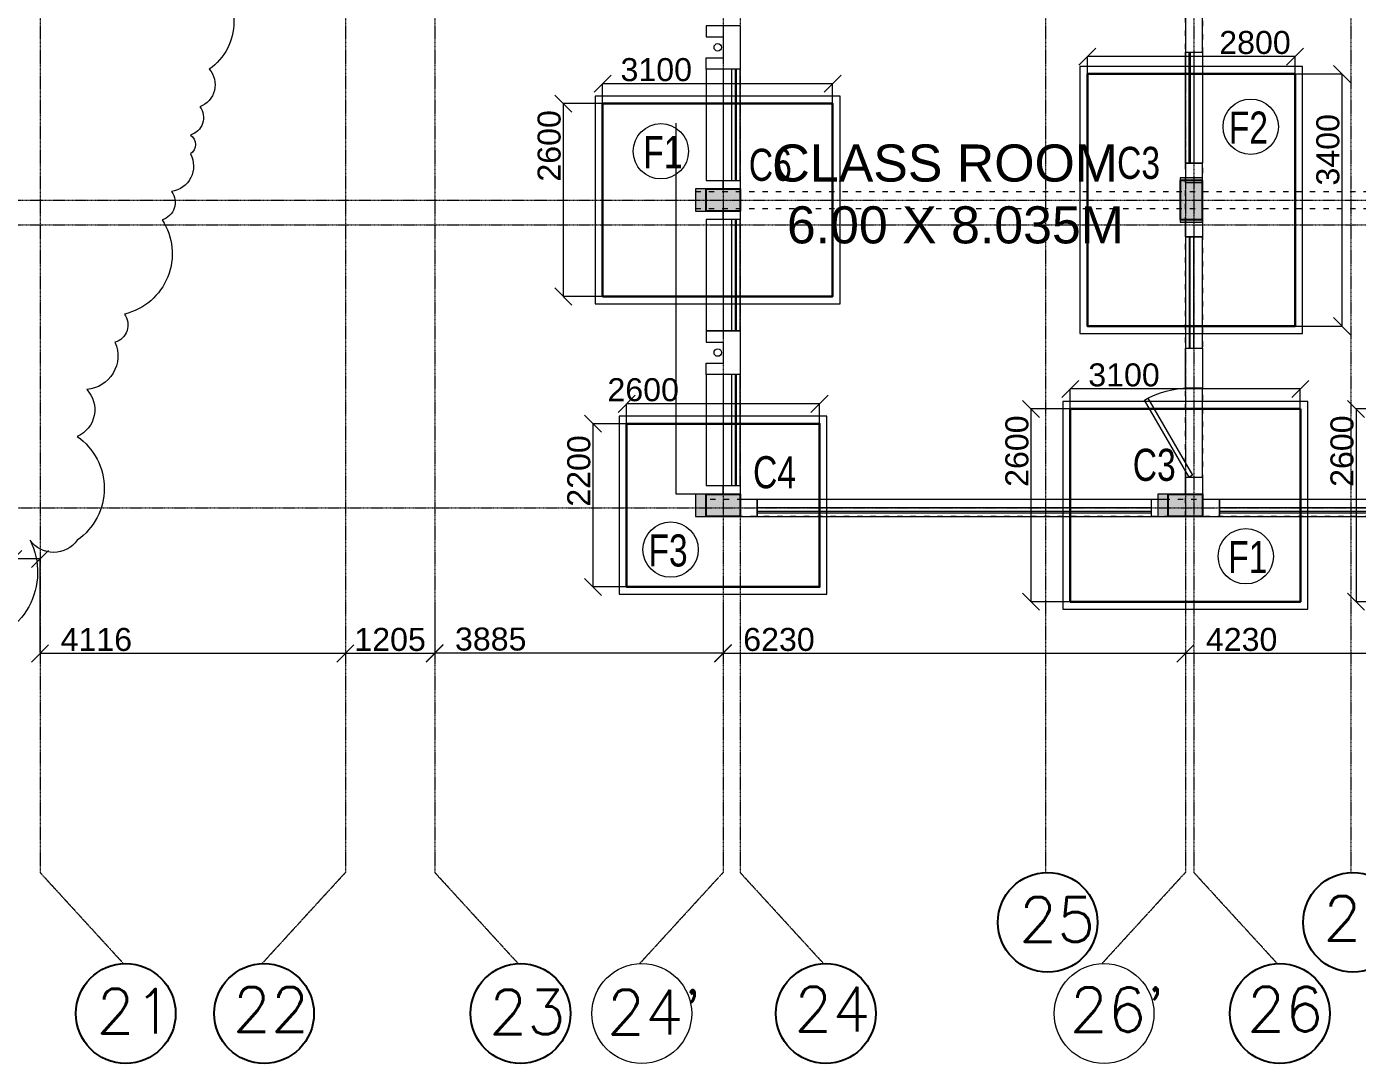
# Model space of a CAD drawing. Header units: inches. Extents: x 719368 to 6315912, y -2624014 to 446967.
# Drawn here: x 6002669 to 6020604, y -2157633 to -2143657 of the extents above; entities that cross this region are included whole.
import ezdxf
from ezdxf.lldxf.tags import DXFTag

# ---------------------------------------------------------------- set-up
doc = ezdxf.new("R2010")
doc.units = ezdxf.units.IN
doc.header["$LTSCALE"] = 20
doc.header["$MEASUREMENT"] = 0
doc.header["$PDMODE"] = 3
for name, pattern in [('ACAD_ISO03W100', [30, 12, -18]), ('CENTER', [2, 1.25, -0.25, 0.25, -0.25]), ('CENTER2', [1.125, 0.75, -0.125, 0.125, -0.125]), ('DASHED2', [0.375, 0.25, -0.125])]:
    doc.linetypes.add(name, pattern=pattern)
doc.layers.get('0').update_dxf_attribs({"color": 51, "lineweight": 30})
doc.layers.get('Defpoints').update_dxf_attribs({"lineweight": 25})
for name, color, linetype, lineweight in [('CLL LEV.', 252, 'Continuous', 18), ('COL HATCH', 254, 'Continuous', 5), ('COL.FILL', 6, 'Continuous', 20), ('COLUMN', 2, 'Continuous', 25), ('DIM', 7, 'Continuous', 13), ('DOOR', 43, 'Continuous', 13), ('FIXTURE', 15, 'DASHDOT', 9), ('FOOTING', 73, 'Continuous', 30), ('GRID', 202, 'CENTER', 5), ('HACHE', 6, 'Continuous', 9), ('HIDDEN', 181, 'ACAD_ISO03W100', 18), ('PROJ.', 30, 'DASHED2', 13), ('STAIR', 4, 'Continuous', 25), ('Text', 7, 'Continuous', 15), ('Ventilator', 6, 'DASHED', 20), ('WALL', 1, 'Continuous', 18), ('window', 71, 'Continuous', 18), ('Window-Wall', 7, 'Continuous', 20)]:
    doc.layers.add(name, color=color, linetype=linetype, lineweight=lineweight)
doc.layers.add('grid text', color=140, linetype='Continuous')
doc.styles.add('BOLD', font='arial.ttf')
doc.styles.add('DIM SUMBI', font='arial.ttf')
doc.styles.add('L120', font='simplex.shx', dxfattribs={"height": 1})
tags = doc.linetypes.add('DASHDOT', pattern=[1, 0.5, -0.25, 0, -0.25]).pattern_tags.tags
tags[10:11] = [DXFTag(74, 4), DXFTag(75, 0), DXFTag(340, '0'), DXFTag(46, 1.0), DXFTag(50, 0.0), DXFTag(44, 0.0), DXFTag(45, 0.0)]
tags[8:9] = [DXFTag(74, 4), DXFTag(75, 0), DXFTag(340, '0'), DXFTag(46, 1.0), DXFTag(50, 0.0), DXFTag(44, 0.0), DXFTag(45, 0.0)]
tags[6:7] = [DXFTag(74, 4), DXFTag(75, 0), DXFTag(340, '0'), DXFTag(46, 1.0), DXFTag(50, 0.0), DXFTag(44, 0.0), DXFTag(45, 0.0)]
tags[4:5] = [DXFTag(74, 4), DXFTag(75, 0), DXFTag(340, '0'), DXFTag(46, 1.0), DXFTag(50, 0.0), DXFTag(44, 0.0), DXFTag(45, 0.0)]
tags = doc.linetypes.add('DASHED', pattern=[0.75, 0.5, -0.25]).pattern_tags.tags
tags[6:7] = [DXFTag(74, 4), DXFTag(75, 0), DXFTag(340, '0'), DXFTag(46, 1.0), DXFTag(50, 0.0), DXFTag(44, 0.0), DXFTag(45, 0.0)]
tags[4:5] = [DXFTag(74, 4), DXFTag(75, 0), DXFTag(340, '0'), DXFTag(46, 1.0), DXFTag(50, 0.0), DXFTag(44, 0.0), DXFTag(45, 0.0)]
doc.dimstyles.new('PL1', dxfattribs={"dimtxt": 275, "dimasz": 230, "dimexe": 0.18, "dimexo": 12, "dimgap": 30, "dimtad": 1, "dimjust": 1, "dimdec": 0, "dimzin": 0, "dimdsep": 46, "dimtxsty": 'BOLD', "dimblk": 'OBLIQUE', "dimcen": 0.09, "dimclrd": 256, "dimclre": 256, "dimadec": 0, "dimazin": 0, "dimtfac": 1, "dimtdec": 0, "dimtofl": 0, "dimtmove": 0, "dimatfit": 3, "dimfxl": 0.18, "dimtolj": 1, "dimtzin": 0, "dimlwd": -1, "dimlwe": -1, "dimarcsym": 0})

# ---------------------------------------------------------------- blocks, each defined once
blk = doc.blocks.new('_Oblique')
at = {"layer": 'STAIR', "color": 0, "lineweight": -2}
blk.add_line((-0.5, -0.5), (0.5, 0.5), dxfattribs=at)
blk = doc.blocks.new('*D248')
at = {"layer": 'Defpoints', "color": 0, "transparency": 16777216}
for p in [(6002850, -2150833), (6002488, -2152108), (6002850, -2152108)]:
    blk.add_point(p, dxfattribs=at)
at = {"layer": 'DIM', "transparency": 16777216}
for p, q in [((6002488, -2150833), (6001516, -2150833)), ((6002488, -2152096), (6002488, -2150833)), ((6002850, -2150833), (6002488, -2150833)), ((6002850, -2152096), (6002850, -2150833))]:
    blk.add_line(p, q, dxfattribs=at)
at = {"layer": 'DIM', "transparency": 16777216, "xscale": 230, "yscale": 230, "zscale": 230, "rotation": 180}
blk.add_blockref('_Oblique', (6002488, -2150833), dxfattribs=at)
at = {"layer": 'DIM', "transparency": 16777216, "xscale": 230, "yscale": 230, "zscale": 230}
blk.add_blockref('_Oblique', (6002850, -2150833), dxfattribs=at)
at = {"layer": 'DIM', "color": 0, "transparency": 16777216, "insert": (6001887, -2150645), "char_height": 310, "attachment_point": 5, "style": 'BOLD'}
blk.add_mtext('\\A1;362', dxfattribs=at)
blk = doc.blocks.new('*D249')
at = {"layer": 'Defpoints', "color": 0, "transparency": 16777216}
for p in [(6002850, -2152108), (6006965, -2152108), (6006965, -2152108)]:
    blk.add_point(p, dxfattribs=at)
at = {"layer": 'DIM', "transparency": 16777216}
for p, q in [((6002850, -2152096), (6002850, -2152108)), ((6006965, -2152108), (6002850, -2152108)), ((6006965, -2152096), (6006965, -2152108))]:
    blk.add_line(p, q, dxfattribs=at)
at = {"layer": 'DIM', "transparency": 16777216, "xscale": 230, "yscale": 230, "zscale": 230, "rotation": 180}
blk.add_blockref('_Oblique', (6002850, -2152108), dxfattribs=at)
at = {"layer": 'DIM', "transparency": 16777216, "xscale": 230, "yscale": 230, "zscale": 230}
blk.add_blockref('_Oblique', (6006965, -2152108), dxfattribs=at)
at = {"layer": 'DIM', "color": 0, "transparency": 16777216, "insert": (6003609, -2151920), "char_height": 310, "attachment_point": 5, "style": 'BOLD'}
blk.add_mtext('\\A1;4116', dxfattribs=at)
blk = doc.blocks.new('*D250')
at = {"layer": 'Defpoints', "color": 0, "transparency": 16777216}
for p in [(6012055, -2152108), (6018285, -2152108), (6018285, -2152108)]:
    blk.add_point(p, dxfattribs=at)
at = {"layer": 'DIM', "transparency": 16777216}
for p, q in [((6012055, -2152096), (6012055, -2152108)), ((6018285, -2152108), (6012055, -2152108)), ((6018285, -2152096), (6018285, -2152108))]:
    blk.add_line(p, q, dxfattribs=at)
at = {"layer": 'DIM', "transparency": 16777216, "xscale": 230, "yscale": 230, "zscale": 230, "rotation": 180}
blk.add_blockref('_Oblique', (6012055, -2152108), dxfattribs=at)
at = {"layer": 'DIM', "transparency": 16777216, "xscale": 230, "yscale": 230, "zscale": 230}
blk.add_blockref('_Oblique', (6018285, -2152108), dxfattribs=at)
at = {"layer": 'DIM', "color": 0, "transparency": 16777216, "insert": (6012809, -2151920), "char_height": 310, "attachment_point": 5, "style": 'BOLD'}
blk.add_mtext('\\A1;6230', dxfattribs=at)
blk = doc.blocks.new('*D251')
at = {"layer": 'Defpoints', "color": 0, "transparency": 16777216}
for p in [(6018285, -2152108), (6022515, -2152108), (6022515, -2152108)]:
    blk.add_point(p, dxfattribs=at)
at = {"layer": 'DIM', "transparency": 16777216}
for p, q in [((6018285, -2152096), (6018285, -2152108)), ((6022515, -2152108), (6018285, -2152108)), ((6022515, -2152096), (6022515, -2152108))]:
    blk.add_line(p, q, dxfattribs=at)
at = {"layer": 'DIM', "transparency": 16777216, "xscale": 230, "yscale": 230, "zscale": 230, "rotation": 180}
blk.add_blockref('_Oblique', (6018285, -2152108), dxfattribs=at)
at = {"layer": 'DIM', "transparency": 16777216, "xscale": 230, "yscale": 230, "zscale": 230}
blk.add_blockref('_Oblique', (6022515, -2152108), dxfattribs=at)
at = {"layer": 'DIM', "color": 0, "transparency": 16777216, "insert": (6019044, -2151920), "char_height": 310, "attachment_point": 5, "style": 'BOLD'}
blk.add_mtext('\\A1;4230', dxfattribs=at)
blk = doc.blocks.new('*D374')
at = {"layer": 'Defpoints', "color": 0, "transparency": 16777216}
for p in [(6010755, -2149010), (6010301, -2151210), (6010755, -2151210)]:
    blk.add_point(p, dxfattribs=at)
at = {"layer": 'DIM', "transparency": 16777216}
for p, q in [((6010743, -2149010), (6010301, -2149010)), ((6010301, -2149010), (6010301, -2151210)), ((6010743, -2151210), (6010301, -2151210))]:
    blk.add_line(p, q, dxfattribs=at)
at = {"layer": 'DIM', "transparency": 16777216, "xscale": 230, "yscale": 230, "zscale": 230}
for p, rotation in [((6010301, -2149010), 90), ((6010301, -2151210), 270)]:
    blk.add_blockref('_Oblique', p, dxfattribs=dict(at, rotation=rotation))
at = {"layer": 'DIM', "color": 0, "transparency": 16777216, "insert": (6010113, -2149647), "char_height": 310, "attachment_point": 5, "rotation": 90, "style": 'BOLD'}
blk.add_mtext('\\A1;2200', dxfattribs=at)
blk = doc.blocks.new('*D375')
at = {"layer": 'Defpoints', "color": 0, "transparency": 16777216}
for p in [(6010755, -2148742), (6010755, -2149248), (6013355, -2149256)]:
    blk.add_point(p, dxfattribs=at)
at = {"layer": 'DIM', "transparency": 16777216}
for p, q in [((6010755, -2149236), (6010755, -2148742)), ((6013355, -2148742), (6010755, -2148742)), ((6013355, -2149244), (6013355, -2148742))]:
    blk.add_line(p, q, dxfattribs=at)
at = {"layer": 'DIM', "transparency": 16777216, "xscale": 230, "yscale": 230, "zscale": 230, "rotation": 180}
blk.add_blockref('_Oblique', (6010755, -2148742), dxfattribs=at)
at = {"layer": 'DIM', "transparency": 16777216, "xscale": 230, "yscale": 230, "zscale": 230}
blk.add_blockref('_Oblique', (6013355, -2148742), dxfattribs=at)
at = {"layer": 'DIM', "color": 0, "transparency": 16777216, "insert": (6010979, -2148554), "char_height": 310, "attachment_point": 5, "style": 'BOLD'}
blk.add_mtext('\\A1;2600', dxfattribs=at)
blk = doc.blocks.new('*D376')
at = {"layer": 'Defpoints', "color": 0, "transparency": 16777216}
for p in [(6016735, -2148810), (6016205, -2151410), (6016735, -2151410)]:
    blk.add_point(p, dxfattribs=at)
at = {"layer": 'DIM', "transparency": 16777216}
for p, q in [((6016723, -2148810), (6016205, -2148810)), ((6016205, -2148810), (6016205, -2151410)), ((6016723, -2151410), (6016205, -2151410))]:
    blk.add_line(p, q, dxfattribs=at)
at = {"layer": 'DIM', "transparency": 16777216, "xscale": 230, "yscale": 230, "zscale": 230}
for p, rotation in [((6016205, -2148810), 90), ((6016205, -2151410), 270)]:
    blk.add_blockref('_Oblique', p, dxfattribs=dict(at, rotation=rotation))
at = {"layer": 'DIM', "color": 0, "transparency": 16777216, "insert": (6016017, -2149380), "char_height": 310, "attachment_point": 5, "rotation": 90, "style": 'BOLD'}
blk.add_mtext('\\A1;2600', dxfattribs=at)
blk = doc.blocks.new('*D377')
at = {"layer": 'Defpoints', "color": 0, "transparency": 16777216}
for p in [(6016735, -2148542), (6016735, -2149048), (6019835, -2149056)]:
    blk.add_point(p, dxfattribs=at)
at = {"layer": 'DIM', "transparency": 16777216}
for p, q in [((6016735, -2149036), (6016735, -2148542)), ((6019835, -2148542), (6016735, -2148542)), ((6019835, -2149044), (6019835, -2148542))]:
    blk.add_line(p, q, dxfattribs=at)
at = {"layer": 'DIM', "transparency": 16777216, "xscale": 230, "yscale": 230, "zscale": 230, "rotation": 180}
blk.add_blockref('_Oblique', (6016735, -2148542), dxfattribs=at)
at = {"layer": 'DIM', "transparency": 16777216, "xscale": 230, "yscale": 230, "zscale": 230}
blk.add_blockref('_Oblique', (6019835, -2148542), dxfattribs=at)
at = {"layer": 'DIM', "color": 0, "transparency": 16777216, "insert": (6017459, -2148354), "char_height": 310, "attachment_point": 5, "style": 'BOLD'}
blk.add_mtext('\\A1;3100', dxfattribs=at)
blk = doc.blocks.new('*D378')
at = {"layer": 'Defpoints', "color": 0, "transparency": 16777216}
for p in [(6021117, -2148810), (6020587, -2151410), (6021117, -2151410)]:
    blk.add_point(p, dxfattribs=at)
at = {"layer": 'DIM', "transparency": 16777216}
for p, q in [((6021105, -2148810), (6020586, -2148810)), ((6020587, -2148810), (6020587, -2151410)), ((6021105, -2151410), (6020586, -2151410))]:
    blk.add_line(p, q, dxfattribs=at)
at = {"layer": 'DIM', "transparency": 16777216, "xscale": 230, "yscale": 230, "zscale": 230}
for p, rotation in [((6020587, -2148810), 90), ((6020587, -2151410), 270)]:
    blk.add_blockref('_Oblique', p, dxfattribs=dict(at, rotation=rotation))
at = {"layer": 'DIM', "color": 0, "transparency": 16777216, "insert": (6020398, -2149380), "char_height": 310, "attachment_point": 5, "rotation": 90, "style": 'BOLD'}
blk.add_mtext('\\A1;2600', dxfattribs=at)
blk = doc.blocks.new('*D382')
at = {"layer": 'Defpoints', "color": 0, "transparency": 16777216}
for p in [(6010432, -2144695), (6009901, -2147295), (6010432, -2147295)]:
    blk.add_point(p, dxfattribs=at)
at = {"layer": 'DIM', "transparency": 16777216}
for p, q in [((6010420, -2144695), (6009901, -2144695)), ((6009901, -2144695), (6009901, -2147295)), ((6010420, -2147295), (6009901, -2147295))]:
    blk.add_line(p, q, dxfattribs=at)
at = {"layer": 'DIM', "transparency": 16777216, "xscale": 230, "yscale": 230, "zscale": 230}
for p, rotation in [((6009901, -2144695), 90), ((6009901, -2147295), 270)]:
    blk.add_blockref('_Oblique', p, dxfattribs=dict(at, rotation=rotation))
at = {"layer": 'DIM', "color": 0, "transparency": 16777216, "insert": (6009713, -2145265), "char_height": 310, "attachment_point": 5, "rotation": 90, "style": 'BOLD'}
blk.add_mtext('\\A1;2600', dxfattribs=at)
blk = doc.blocks.new('*D383')
at = {"layer": 'Defpoints', "color": 0, "transparency": 16777216}
for p in [(6010432, -2144427), (6010432, -2144933), (6013532, -2144941)]:
    blk.add_point(p, dxfattribs=at)
at = {"layer": 'DIM', "transparency": 16777216}
for p, q in [((6010432, -2144921), (6010432, -2144427)), ((6013532, -2144427), (6010432, -2144427)), ((6013532, -2144929), (6013532, -2144427))]:
    blk.add_line(p, q, dxfattribs=at)
at = {"layer": 'DIM', "transparency": 16777216, "xscale": 230, "yscale": 230, "zscale": 230, "rotation": 180}
blk.add_blockref('_Oblique', (6010432, -2144427), dxfattribs=at)
at = {"layer": 'DIM', "transparency": 16777216, "xscale": 230, "yscale": 230, "zscale": 230}
blk.add_blockref('_Oblique', (6013532, -2144427), dxfattribs=at)
at = {"layer": 'DIM', "color": 0, "transparency": 16777216, "insert": (6011155, -2144239), "char_height": 310, "attachment_point": 5, "style": 'BOLD'}
blk.add_mtext('\\A1;3100', dxfattribs=at)
blk = doc.blocks.new('*D384')
at = {"layer": 'Defpoints', "color": 0, "transparency": 16777216}
for p in [(6016965, -2144061), (6016965, -2144295), (6019765, -2144295)]:
    blk.add_point(p, dxfattribs=at)
at = {"layer": 'DIM', "transparency": 16777216}
for p, q in [((6016965, -2144283), (6016965, -2144061)), ((6019765, -2144061), (6016965, -2144061)), ((6019765, -2144283), (6019765, -2144061))]:
    blk.add_line(p, q, dxfattribs=at)
at = {"layer": 'DIM', "transparency": 16777216, "xscale": 230, "yscale": 230, "zscale": 230, "rotation": 180}
blk.add_blockref('_Oblique', (6016965, -2144061), dxfattribs=at)
at = {"layer": 'DIM', "transparency": 16777216, "xscale": 230, "yscale": 230, "zscale": 230}
blk.add_blockref('_Oblique', (6019765, -2144061), dxfattribs=at)
at = {"layer": 'DIM', "color": 0, "transparency": 16777216, "insert": (6019224, -2143873), "char_height": 310, "attachment_point": 5, "style": 'BOLD'}
blk.add_mtext('\\A1;2800', dxfattribs=at)
blk = doc.blocks.new('*D385')
at = {"layer": 'Defpoints', "color": 0, "transparency": 16777216}
for p in [(6019527, -2144295), (6020397, -2144295), (6019519, -2147695)]:
    blk.add_point(p, dxfattribs=at)
at = {"layer": 'DIM', "transparency": 16777216}
for p, q in [((6019539, -2144295), (6020397, -2144295)), ((6020397, -2147695), (6020397, -2144295)), ((6019531, -2147695), (6020397, -2147695))]:
    blk.add_line(p, q, dxfattribs=at)
at = {"layer": 'DIM', "transparency": 16777216, "xscale": 230, "yscale": 230, "zscale": 230}
for p, rotation in [((6020397, -2144295), 90), ((6020397, -2147695), 270)]:
    blk.add_blockref('_Oblique', p, dxfattribs=dict(at, rotation=rotation))
at = {"layer": 'DIM', "color": 0, "transparency": 16777216, "insert": (6020208, -2145318), "char_height": 310, "attachment_point": 5, "rotation": 90, "style": 'BOLD'}
blk.add_mtext('\\A1;3400', dxfattribs=at)
blk = doc.blocks.new('*D406')
at = {"layer": 'Defpoints', "color": 0, "transparency": 16777216}
for p in [(6006965, -2152108), (6008170, -2152108), (6008170, -2152108)]:
    blk.add_point(p, dxfattribs=at)
at = {"layer": 'DIM', "transparency": 16777216}
for p, q in [((6006965, -2152096), (6006965, -2152108)), ((6008170, -2152108), (6006965, -2152108)), ((6008170, -2152096), (6008170, -2152108))]:
    blk.add_line(p, q, dxfattribs=at)
at = {"layer": 'DIM', "transparency": 16777216, "xscale": 230, "yscale": 230, "zscale": 230, "rotation": 180}
blk.add_blockref('_Oblique', (6006965, -2152108), dxfattribs=at)
at = {"layer": 'DIM', "transparency": 16777216, "xscale": 230, "yscale": 230, "zscale": 230}
blk.add_blockref('_Oblique', (6008170, -2152108), dxfattribs=at)
at = {"layer": 'DIM', "color": 0, "transparency": 16777216, "insert": (6007568, -2151920), "char_height": 310, "attachment_point": 5, "style": 'BOLD'}
blk.add_mtext('\\A1;1205', dxfattribs=at)
blk = doc.blocks.new('*D407')
at = {"layer": 'Defpoints', "color": 0, "transparency": 16777216}
for p in [(6008170, -2151512), (6012055, -2151512), (6012055, -2152103)]:
    blk.add_point(p, dxfattribs=at)
at = {"layer": 'DIM', "transparency": 16777216}
for p, q in [((6008170, -2151524), (6008170, -2152104)), ((6012055, -2151524), (6012055, -2152104)), ((6012055, -2152103), (6008170, -2152103))]:
    blk.add_line(p, q, dxfattribs=at)
at = {"layer": 'DIM', "transparency": 16777216, "xscale": 230, "yscale": 230, "zscale": 230, "rotation": 180}
blk.add_blockref('_Oblique', (6008170, -2152103), dxfattribs=at)
at = {"layer": 'DIM', "transparency": 16777216, "xscale": 230, "yscale": 230, "zscale": 230}
blk.add_blockref('_Oblique', (6012055, -2152103), dxfattribs=at)
at = {"layer": 'DIM', "color": 0, "transparency": 16777216, "insert": (6008924, -2151915), "char_height": 310, "attachment_point": 5, "style": 'BOLD'}
blk.add_mtext('\\A1;3885', dxfattribs=at)
blk = doc.blocks.new('VENTILATOR')
at = {"layer": 'Ventilator', "ltscale": 0.02}
for p, q in [((-0.18, -1.5), (-0.18, 0)), ((-0.165, 0), (-0.165, -1.5))]:
    blk.add_line(p, q, dxfattribs=at)
at = {"layer": 'Window-Wall'}
for p, q in [((-0.23, 0), (0, 0)), ((-0.23, -1.5), (-0.23, 0)), ((-0.115, 0), (-0.115, -1.5)), ((0, 0), (0, -1.5)), ((-0.23, -1.5), (0, -1.5))]:
    blk.add_line(p, q, dxfattribs=at)
blk = doc.blocks.new('New Shaft')
at = {"layer": 'FIXTURE'}
blk.add_circle((0.327, -0.302), 0.05, dxfattribs=at)
at = {"layer": 'WALL'}
for p, q in [((0.035, 0), (0.62, 0)), ((0.035, 0), (0.035, -0.46)), ((0.62, 0), (0.62, -0.46)), ((0.185, -0.46), (0.185, -0.23)), ((0.185, -0.23), (0.47, -0.23)), ((0.47, -0.46), (0.47, -0.23)), ((0.035, -0.46), (0.185, -0.46)), ((0.62, -0.46), (0.47, -0.46))]:
    blk.add_line(p, q, dxfattribs=at)
blk = doc.blocks.new('1.5 M Window')
at = {"layer": 'CLL LEV.'}
for p, q in [((-0.23, 0), (-0.46, 0)), ((-0.46, 0), (-0.46, -1.5)), ((-0.46, -1.5), (-0.23, -1.5))]:
    blk.add_line(p, q, dxfattribs=at)
at = {"layer": 'window'}
for p, q in [((-0.065, 0), (-0.065, -1.5)), ((-0.05, -1.5), (-0.05, 0))]:
    blk.add_line(p, q, dxfattribs=at)
at = {"layer": 'Window-Wall'}
for p, q in [((0, 0), (-0.23, 0)), ((-0.23, 0), (-0.23, -1.5)), ((-0.115, 0), (-0.115, -1.5)), ((0, -1.5), (0, 0)), ((-0.23, -1.5), (0, -1.5))]:
    blk.add_line(p, q, dxfattribs=at)
blk = doc.blocks.new('*U81')
for p, q in [((0, 0), (0, 6)), ((40, 0), (40, 6))]:
    blk.add_line(p, q)
blk.add_lwpolyline([(0, 0), (34.64, -20), (35.52, -18.48), (0.88, 1.52)], close=True)
blk.add_arc((0, 0), 40, 330, 360)
blk = doc.blocks.new('New Doors')
at = {"layer": 'DOOR'}
blk.add_line((0, 0.18), (1.199, 0.18), dxfattribs=at)
at = {"layer": 'DOOR', "xscale": 0.0299845412869386, "yscale": 0.0299845412869386, "zscale": 0.0299845412869386}
blk.add_blockref('*U81', (0, 0), dxfattribs=at)
blk = doc.blocks.new('A$C0E890EBD')
at = {"layer": 'COL HATCH'}
h = blk.add_hatch(color=3, dxfattribs=at)
h.dxf.hatch_style = 1
h.paths.add_polyline_path([(87.3984, -3.7), (87.0984, -3.7), (87.0984, -4.23), (87.3984, -4.23)])
at = {"layer": 'COL HATCH', "linetype": 'CENTER2'}
h = blk.add_hatch(color=3, dxfattribs=at)
h.dxf.hatch_style = 1
h.paths.add_polyline_path([(81.1684, -3.815), (81.1684, -4.115), (80.7084, -4.115), (80.7084, -3.815)])
h = blk.add_hatch(color=3, dxfattribs=at)
h.dxf.hatch_style = 1
h.paths.add_polyline_path([(81.1684, -7.93), (81.1684, -8.23), (80.7084, -8.23), (80.7084, -7.93)])
h = blk.add_hatch(color=3, dxfattribs=at)
h.dxf.hatch_style = 1
h.paths.add_polyline_path([(87.3984, -7.93), (87.3984, -8.23), (86.9384, -8.23), (86.9384, -7.93)])
at = {"layer": 'COLUMN', "color": 3}
for p, q in [((87.0984, -3.7), (87.0984, -4.23)), ((87.3984, -3.7), (87.0984, -3.7)), ((87.3984, -4.23), (87.3984, -3.7)), ((87.0984, -4.23), (87.3984, -4.23))]:
    blk.add_line(p, q, dxfattribs=at)
at = {"layer": 'COLUMN', "color": 3, "linetype": 'CENTER2'}
for points in [[(81.1684, -3.815), (81.1684, -4.115), (80.7084, -4.115), (80.7084, -3.815), (81.1684, -3.815)], [(81.1684, -7.93), (81.1684, -8.23), (80.7084, -8.23), (80.7084, -7.93), (81.1684, -7.93)], [(87.3984, -7.93), (87.3984, -8.23), (86.9384, -8.23), (86.9384, -7.93), (87.3984, -7.93)]]:
    blk.add_lwpolyline(points, dxfattribs=at)
at = {"layer": 'PROJ.'}
for p, q in [((80.3084, -7.93), (80.3084, 6.03)), ((80.9384, -7.93), (80.3084, -7.93))]:
    blk.add_line(p, q, dxfattribs=at)
at = {"layer": 'WALL'}
blk.add_line((87.3984, -3.735), (87.1684, -3.735), dxfattribs=at)
for points in [[(87.3986, -1.4294), (87.1684, -1.4294), (87.1684, -1.97), (87.3986, -1.97)], [(87.3986, -6.5006), (87.1684, -6.5006), (87.1684, -5.96), (87.3986, -5.96)]]:
    blk.add_lwpolyline(points, close=True, dxfattribs=at)
for points in [[(87.3984, -3.47), (87.1684, -3.47), (87.1684, -3.7), (87.3984, -3.7), (87.3984, -3.47)], [(80.9384, -3.7), (81.1684, -3.7), (81.1684, -3.815), (80.9384, -3.815), (80.9384, -3.7)], [(80.9384, -4.115), (81.1684, -4.115), (81.1684, -4.23), (80.9384, -4.23), (80.9384, -4.115)], [(87.3984, -4.46), (87.1684, -4.46), (87.1684, -4.23), (87.3984, -4.23), (87.3984, -4.46)], [(87.3984, -7.93), (87.1684, -7.93), (87.1684, -7.7), (87.3984, -7.7), (87.3984, -7.93)], [(80.9384, -7.815), (81.1684, -7.815), (81.1684, -7.93), (80.9384, -7.93), (80.9384, -7.815)], [(80.9384, -7.815), (81.1684, -7.815), (81.1684, -7.93), (80.9384, -7.93), (80.9384, -7.815)], [(81.1684, -8.23), (81.3984, -8.23), (81.3984, -8), (81.1684, -8), (81.1684, -8.23)], [(86.7084, -8.23), (86.9384, -8.23), (86.9384, -8), (86.7084, -8), (86.7084, -8.23)], [(87.3984, -8.23), (87.6284, -8.23), (87.6284, -8), (87.3984, -8), (87.3984, -8.23)]]:
    blk.add_lwpolyline(points, dxfattribs=at)
at = {"layer": 'window'}
for p, q in [((86.7084, -8.165), (81.3984, -8.165)), ((81.3984, -8.18), (86.7084, -8.18)), ((90.9384, -8.165), (87.6284, -8.165)), ((87.6284, -8.18), (90.9384, -8.18))]:
    blk.add_line(p, q, dxfattribs=at)
at = {"layer": 'Window-Wall'}
for p, q in [((86.7084, -8), (81.3984, -8)), ((81.3984, -8), (81.3984, -8.23)), ((90.9384, -8), (87.6284, -8)), ((87.6284, -8), (87.6284, -8.23)), ((86.7084, -8.115), (81.3984, -8.115)), ((81.3984, -8.23), (86.7084, -8.23)), ((90.9384, -8.115), (87.6284, -8.115)), ((87.6284, -8.23), (90.9384, -8.23))]:
    blk.add_line(p, q, dxfattribs=at)
at = {"layer": 'WALL', "rotation": 270}
for p in [(81.1684, -1.58), (81.1684, -5.695)]:
    blk.add_blockref('New Shaft', p, dxfattribs=at)
at = {"layer": 'WALL'}
blk.add_blockref('VENTILATOR', (87.3984, -1.97), dxfattribs=at)
at = {"layer": 'WALL', "xscale": -1}
for name, p, rotation in [('VENTILATOR', (87.3984, -5.96), 180), ('New Doors', (87.2187, -7.7), 270)]:
    blk.add_blockref(name, p, dxfattribs=dict(at, rotation=rotation))
at = {"layer": 'Window-Wall'}
for p in [(81.1684, -2.2), (81.1684, -4.23), (81.1684, -6.315)]:
    blk.add_blockref('1.5 M Window', p, dxfattribs=at)
at = {"layer": 'Text', "lineweight": 30, "insert": (81.6041, -3.2165), "char_height": 0.5, "width": 9.930816, "attachment_point": 1, "style": 'L120'}
blk.add_mtext('{\\fArial|b0|i0|c0|p34;CLASS ROOM\\P 6.00 X 8.035M}', dxfattribs=at)

msp = doc.modelspace()

# ---------------------------------------------------------------- hatches: boundary and pattern name
at = {"layer": 'COL.FILL'}
for points in [[(6018216.0129, -2146294.5333), (6018516.0129, -2146294.5333), (6018516.0129, -2145694.5333), (6018216.0129, -2145694.5333)], [(6012285.4819, -2145844.5333), (6012285.4819, -2146144.5333), (6011685.4819, -2146144.5333), (6011685.4819, -2145844.5333)], [(6012285.4819, -2149959.5333), (6012285.4819, -2150259.5333), (6011685.4819, -2150259.5333), (6011685.4819, -2149959.5333)], [(6018515.4834, -2149959.5333), (6018515.4834, -2150259.5333), (6017915.4834, -2150259.5333), (6017915.4834, -2149959.5333)]]:
    msp.add_hatch(color=256, dxfattribs=at).paths.add_polyline_path(points)

# ---------------------------------------------------------------- linework, layer by layer
for points in [[(6018516.0129, -2145694.5333), (6018216.0129, -2145694.5333), (6018216.0129, -2146294.5333), (6018516.0129, -2146294.5333)], [(6012285.4819, -2146144.5333), (6012285.4819, -2145844.5333), (6011685.4819, -2145844.5333), (6011685.4819, -2146144.5333)], [(6012285.4819, -2150259.5333), (6012285.4819, -2149959.5333), (6011685.4819, -2149959.5333), (6011685.4819, -2150259.5333)], [(6018515.4834, -2150259.5333), (6018515.4834, -2149959.5333), (6017915.4834, -2149959.5333), (6017915.4834, -2150259.5333)]]:
    msp.add_lwpolyline(points, close=True, dxfattribs=at)
at = {"layer": 'DIM'}
msp.add_lwpolyline([(6005131.6059, -2142959.9259, -0.52056705), (6005131.6059, -2144229.9694, -0.52056705), (6005004.461, -2144737.9791, -0.52056705), (6004877.3161, -2145118.9961, -0.52056705), (6004877.3161, -2145373.0009, -0.52056705), (6004623.0429, -2145881.0171, -0.52056705), (6004495.898, -2146262.0275, -0.52056705), (6003987.3351, -2147532.0711, -0.52056705), (6003860.1902, -2147913.0816, -0.52056705), (6003478.7554, -2148548.0969, -0.52056705), (6003351.6272, -2149183.1187, -0.52056705), (6003351.6272, -2150580.1615, -0.52056705), (6002715.9194, -2150580.1615, -0.52056705), (6001953.0666, -2151977.2042, -0.52056705)], format="xyb", dxfattribs=at)
at = {"layer": 'FOOTING'}
for points in [[(6019765.4834, -2144294.5333), (6016965.4834, -2144294.5333), (6016965.4834, -2147694.5333), (6019765.4834, -2147694.5333)], [(6010431.6728, -2144694.5333), (6010431.6728, -2147294.5333), (6013531.6728, -2147294.5333), (6013531.6728, -2144694.5333)], [(6016735.4834, -2148809.5333), (6016735.4834, -2151409.5333), (6019835.4834, -2151409.5333), (6019835.4834, -2148809.5333)], [(6010755.4822, -2149009.5333), (6010755.4822, -2151209.5333), (6013355.4822, -2151209.5333), (6013355.4822, -2149009.5333)]]:
    msp.add_lwpolyline(points, close=True, dxfattribs=at)
at = {"layer": 'GRID', "ltscale": 0.05}
for p, q in [((6002850.4819, -2115272.6697), (6002850.4819, -2155060.0232)), ((6006965.4819, -2115272.6697), (6006965.4819, -2155060.0232)), ((6008170.4819, -2115272.6697), (6008170.4819, -2155060.0232)), ((6012285.4818, -2115272.6697), (6012285.4818, -2155060.0232)), ((6016400.4818, -2115272.6697), (6016400.4818, -2155060.0232)), ((6018400.4834, -2115272.6697), (6018400.4834, -2155060.0232)), ((6020515.4818, -2115272.6697), (6020515.4818, -2155060.0232)), ((5925637.0672, -2146329.5333), (6041274.9246, -2146329.5333)), ((5926274.7986, -2150144.5344), (6041274.9246, -2150144.5344)), ((6002850.4819, -2155060.0232), (6003975.4781, -2156288.96)), ((6006965.4819, -2155060.0232), (6005840.4857, -2156288.96)), ((6008170.4819, -2155060.0232), (6009295.4781, -2156288.96)), ((6012285.4818, -2155060.0232), (6013410.478, -2156288.96)), ((6018400.4834, -2155060.0232), (6019525.4796, -2156288.96))]:
    msp.add_line(p, q, dxfattribs=at)
at = {"layer": 'GRID', "color": 190, "ltscale": 0.05}
for p, q in [((6012055.4834, -2115272.6697), (6012055.4834, -2155060.0232)), ((6018285.4834, -2115272.6697), (6018285.4834, -2155060.0232)), ((5925637.0672, -2145994.5344), (6041274.9246, -2145994.5344)), ((6012055.4834, -2155060.0232), (6010930.4872, -2156288.96)), ((6018285.4834, -2155060.0232), (6017160.4872, -2156288.96))]:
    msp.add_line(p, q, dxfattribs=at)
at = {"layer": 'GRID', "color": 190, "linetype": 'Continuous', "ltscale": 0.05}
for centre in [(6010959.9471, -2156960.6442), (6017189.9471, -2156960.6442)]:
    msp.add_circle(centre, 672.3299, dxfattribs=at)
at = {"layer": 'grid text'}
for centre in [(6016429.9417, -2155731.7074), (6020544.9417, -2155731.7074), (6004004.938, -2156960.6442), (6005869.9456, -2156960.6442), (6009324.938, -2156960.6442), (6013439.9379, -2156960.6442), (6019558.9605, -2156960.6442)]:
    msp.add_circle(centre, 672.3299, dxfattribs=at)
at = {"layer": 'HACHE'}
for points in [[(6019865.4834, -2144194.5333), (6016865.4834, -2144194.5333), (6016865.4834, -2147794.5333), (6019865.4834, -2147794.5333)], [(6010331.6728, -2144594.5333), (6010331.6728, -2147394.5333), (6013631.6728, -2147394.5333), (6013631.6728, -2144594.5333)], [(6016635.4834, -2148709.5333), (6016635.4834, -2151509.5333), (6019935.4834, -2151509.5333), (6019935.4834, -2148709.5333)], [(6010655.4822, -2148909.5333), (6010655.4822, -2151309.5333), (6013455.4822, -2151309.5333), (6013455.4822, -2148909.5333)]]:
    msp.add_lwpolyline(points, close=True, dxfattribs=at)
at = {"layer": 'HIDDEN', "linetype": 'ACAD_ISO03W100', "ltscale": 0.3}
for p, q in [((6018285.4834, -2150259.5333), (6018285.4834, -2121769.2352)), ((6018285.4834, -2133499.5333), (6018285.4834, -2150259.5333)), ((6018515.4834, -2133499.5333), (6018515.4834, -2150259.5333)), ((6011685.4819, -2145879.5333), (6029115.4818, -2145879.5333)), ((6011685.4819, -2146109.5333), (6029115.4818, -2146109.5333)), ((6028515.4818, -2150029.5333), (6011825.4834, -2150029.5333)), ((6028515.4818, -2150259.5333), (6011825.4834, -2150259.5333))]:
    msp.add_line(p, q, dxfattribs=at)
at = {"layer": 'Text'}
for centre in [(6019166.6301, -2145006.7585), (6011216.9431, -2145337.9813), (6011348.8535, -2150707.1071), (6019099.9911, -2150796.6356)]:
    msp.add_circle(centre, 372.7728, dxfattribs=at)

# ---------------------------------------------------------------- block references
at = {"color": 0, "xscale": 1000, "yscale": 1000, "zscale": 1000}
msp.add_blockref('A$C0E890EBD', (5931117.1028, -2142029.5333), dxfattribs=at)

# ---------------------------------------------------------------- texts
at = {"layer": 'GRID', "color": 190, "ltscale": 0.05, "char_height": 600, "width": 804.951803, "attachment_point": 1, "style": 'L120'}
for s, insert in [("24'", (6010489.252, -2156642.0141)), ("26'", (6016727.9726, -2156607.8161))]:
    msp.add_mtext(s, dxfattribs=dict(at, insert=insert))
at = {"layer": 'grid text', "char_height": 600, "width": 804.951803, "attachment_point": 1, "style": 'L120'}
for s, insert in [('25', (6016044.0979, -2155392.4539)), ('27', (6020143.595, -2155376.7318)), ('21', (6003609.7064, -2156628.5816)), ('22', (6005446.9493, -2156606.0685)), ('23', (6008901.9417, -2156639.6746)), ('24', (6013013.2541, -2156602.0104)), ('26', (6019116.4988, -2156603.1896))]:
    msp.add_mtext(s, dxfattribs=dict(at, insert=insert))
at = {"layer": 'Text', "style": 'DIM SUMBI', "width": 0.75}
for s, p in [('F2', (6018870.7328, -2145234.3194)), ('F1', (6010980.3355, -2145565.5423)), ('C6', (6012402.0812, -2145736.0945)), ('C3', (6017365.818, -2145709.6464)), ('C4', (6012459.5412, -2149880.1935)), ('C3', (6017576.9357, -2149780.2623)), ('F3', (6011049.6377, -2150934.668)), ('F1', (6018863.3836, -2151024.1965))]:
    msp.add_text(s, height=432.432, dxfattribs=at).set_placement(p)

# ---------------------------------------------------------------- dimensions: what is measured, and where the dimension line sits
at = {"layer": 'DIM'}
for base, p1, p2, angle, picture, middle in [((6016965.4834, -2144061.4409), (6019765.4834, -2144294.5333), (6016965.4834, -2144294.5333), 180, '*D384', (6019223.6938, -2144061.4409)), ((6020396.8153, -2144294.5333), (6019519.4657, -2147694.5333), (6019527.2779, -2144294.5333), 270, '*D385', (6020396.8153, -2145318.3536)), ((6009901.204, -2147294.5333), (6010431.6728, -2144694.5333), (6010431.6728, -2147294.5333), 270, '*D382', (6009901.204, -2145265.368)), ((6016205.0145, -2151409.5333), (6016735.4834, -2148809.5333), (6016735.4834, -2151409.5333), 270, '*D376', (6016205.0145, -2149380.368)), ((6020586.5155, -2151409.5333), (6021116.9844, -2148809.5333), (6021116.9844, -2151409.5333), 270, '*D378', (6020586.5155, -2149380.368)), ((6010301.4773, -2151209.5333), (6010755.4822, -2149009.5333), (6010755.4822, -2151209.5333), 270, '*D374', (6010301.4773, -2149646.8051))]:
    dim = msp.add_linear_dim(base=base, p1=p1, p2=p2, angle=angle, dimstyle='PL1', override={"dimtxt": 310}, dxfattribs=at)
    dim.commit()
    dim.dimension.update_dxf_attribs({"geometry": picture, "text_midpoint": middle, "dimtype": 160})
for base, p1, p2, picture, middle in [((6010431.6728, -2144427.0056), (6013531.6728, -2144940.551), (6010431.6728, -2144932.7389), '*D383', (6011155.4931, -2144427.0056)), ((6016735.4834, -2148542.0056), (6019835.4834, -2149055.551), (6016735.4834, -2149047.7389), '*D377', (6017459.3037, -2148542.0056)), ((6010755.4822, -2148742.0056), (6013355.4822, -2149255.551), (6010755.4822, -2149247.7389), '*D375', (6010979.3025, -2148742.0056))]:
    dim = msp.add_linear_dim(base=base, p1=p1, p2=p2, dimstyle='PL1', override={"dimtxt": 310}, dxfattribs=at)
    dim.commit()
    dim.dimension.update_dxf_attribs({"geometry": picture, "text_midpoint": middle, "dimtype": 160})
for base, p1, p2, picture, middle in [((6002849.6839, -2150833.1804), (6002487.9819, -2152108.354), (6002849.6839, -2152108.354), '*D248', (6001887.2145, -2150644.797)), ((6012055.4834, -2152103.354), (6008170.4819, -2151512.1462), (6012055.4834, -2151512.1462), '*D407', (6008924.4246, -2151914.9707)), ((6006965.4819, -2152108.354), (6002849.6839, -2152108.354), (6006965.4819, -2152108.354), '*D249', (6003608.7016, -2151920.0764)), ((6008170.4819, -2152108.354), (6006965.4819, -2152108.354), (6008170.4819, -2152108.354), '*D406', (6007567.9819, -2151920.0764)), ((6018285.4834, -2152108.354), (6012055.4834, -2152108.354), (6018285.4834, -2152108.354), '*D250', (6012808.686, -2151919.9707)), ((6022515.4818, -2152108.354), (6018285.4834, -2152108.354), (6022515.4818, -2152108.354), '*D251', (6019044.0782, -2151919.9707))]:
    dim = msp.add_linear_dim(base=base, p1=p1, p2=p2, dimstyle='PL1', override={"dimtxt": 310}, dxfattribs=at)
    dim.commit()
    dim.dimension.update_dxf_attribs({"geometry": picture, "text_midpoint": middle})

doc.saveas('drawing.dxf')
